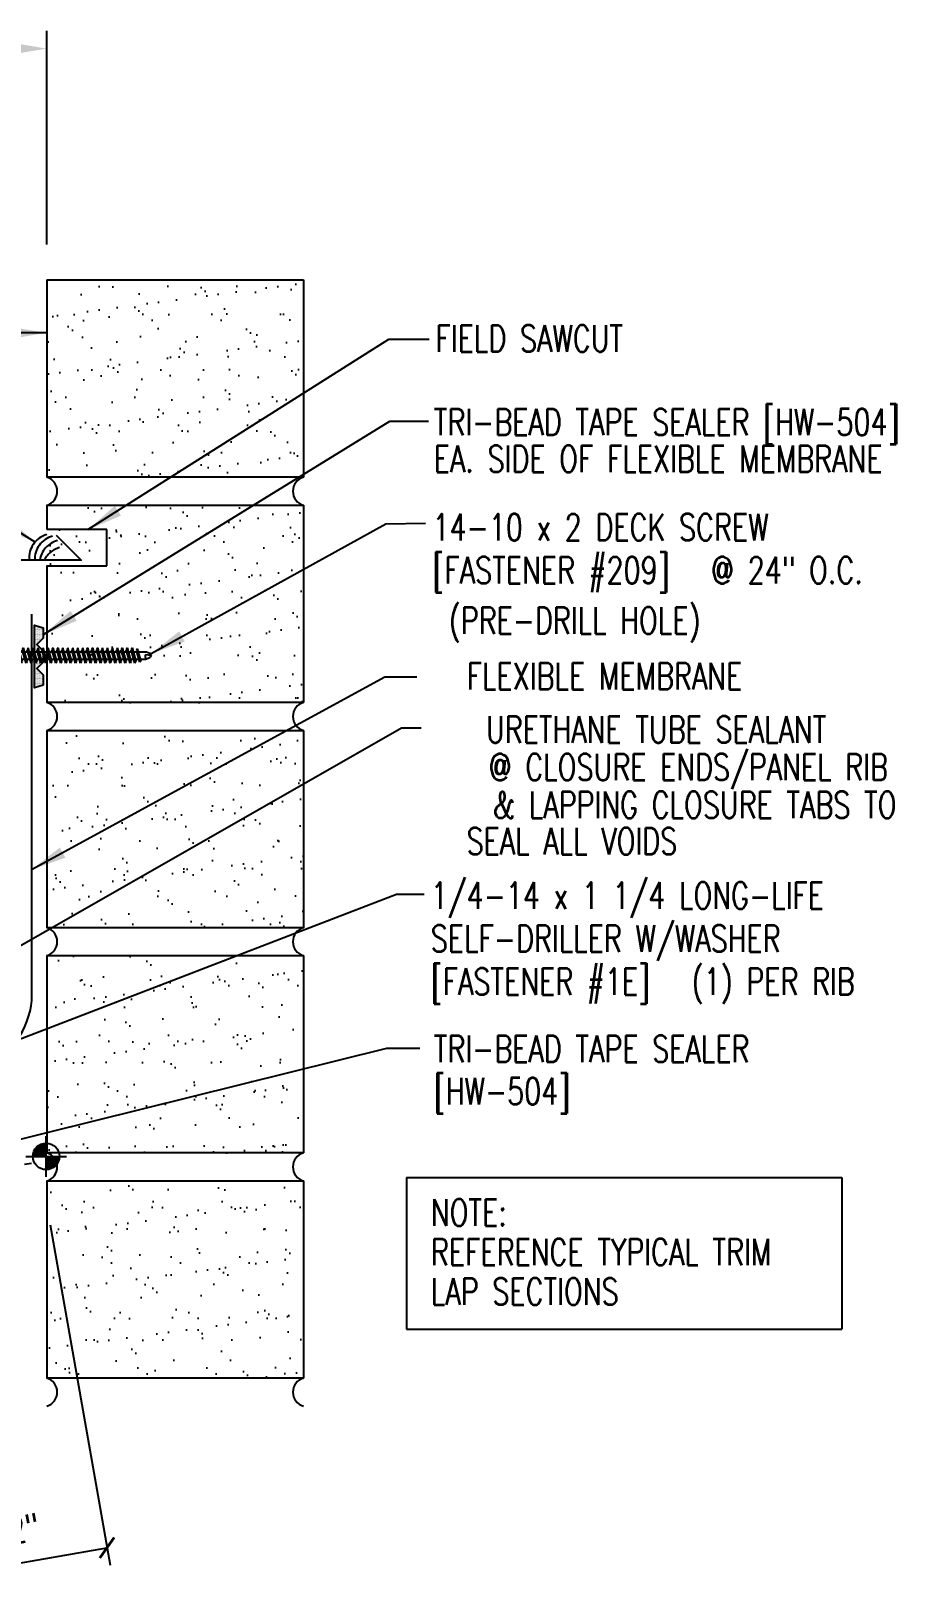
# Model space of a CAD drawing. Header units: inches. Extents: x 9 to 41.3, y 11.1 to 35.
# Drawn here: x 29.06 to 41.29, y 12.78 to 34.6 of the extents above; entities that cross this region are included whole.
import ezdxf
from ezdxf.enums import TextEntityAlignment as Align

# ---------------------------------------------------------------- set-up
doc = ezdxf.new("R2010")
doc.units = ezdxf.units.IN
doc.header["$MEASUREMENT"] = 0
doc.linetypes.add('CENTER2', pattern=[1.125, 0.75, -0.125, 0.125, -0.125])
doc.linetypes.add('DOT', pattern=[0.25, 0, -0.25])
for name, color, linetype in [('DIM', 2, 'Continuous'), ('FASTENER', 9, 'Continuous'), ('MEMBRANE', 7, 'Continuous'), ('SEALANT', 253, 'CENTER2'), ('SECTION', 11, 'Continuous'), ('TAPE', 8, 'Continuous'), ('TEXT', 2, 'Continuous'), ('TRIM', 6, 'Continuous'), ('WALL', 9, 'Continuous')]:
    doc.layers.add(name, color=color, linetype=linetype)
doc.styles.add('ROMANS', font='ROMANS.SHX', dxfattribs={"width": 0.75})
doc.styles.add('TEXT', font='SIMPLEX', dxfattribs={"width": 0.75, "height": 6})
doc.styles.add('TEXT1', font='ROMANS.shx', dxfattribs={"width": 0.75, "height": 0.375})
doc.dimstyles.new('DETAIL$7', dxfattribs={"dimscale": 4, "dimtxt": 6, "dimasz": 0.125, "dimexe": 0.0625, "dimexo": 0.125, "dimgap": 0.0625, "dimtad": 1, "dimdec": 5, "dimzin": 3, "dimdsep": 46, "dimlunit": 4, "dimtxsty": 'TEXT', "dimblk": 'ARCHTICK', "dimcen": 0.0625, "dimclrd": 7, "dimclre": 7, "dimclrt": 2, "dimadec": 0, "dimazin": 0, "dimtfac": 0.666667, "dimtdec": 5, "dimtmove": 0, "dimatfit": 3, "dimfxl": 0, "dimfrac": 2, "dimtolj": 1, "dimtzin": 3, "dimarcsym": 0})

# ---------------------------------------------------------------- blocks, each defined once
blk = doc.blocks.new('*X2')
at = {"color": 0}
for p, q in [((-0.434, 0.135), (-0.434, 0.135)), ((-0.434, 0.123), (-0.434, 0.123)), ((-0.422, 0.141), (-0.422, 0.141)), ((-0.422, 0.129), (-0.422, 0.129)), ((-0.422, 0.117), (-0.422, 0.117)), ((-0.422, 0.105), (-0.422, 0.105)), ((-0.422, 0.094), (-0.422, 0.094)), ((-0.422, 0.082), (-0.422, 0.082)), ((-0.41, 0.135), (-0.41, 0.135)), ((-0.41, 0.123), (-0.41, 0.123)), ((-0.41, 0.111), (-0.41, 0.111)), ((-0.41, 0.1), (-0.41, 0.1)), ((-0.41, 0.088), (-0.41, 0.088)), ((-0.41, 0.076), (-0.41, 0.076)), ((-0.41, 0.064), (-0.41, 0.064)), ((-0.41, 0.053), (-0.41, 0.053)), ((-0.41, 0.041), (-0.41, 0.041)), ((-0.398, 0.141), (-0.398, 0.141)), ((-0.398, 0.129), (-0.398, 0.129)), ((-0.398, 0.117), (-0.398, 0.117)), ((-0.398, 0.105), (-0.398, 0.105)), ((-0.398, 0.094), (-0.398, 0.094)), ((-0.398, 0.082), (-0.398, 0.082)), ((-0.398, 0.07), (-0.398, 0.07)), ((-0.398, 0.059), (-0.398, 0.059)), ((-0.398, 0.047), (-0.398, 0.047)), ((-0.398, 0.035), (-0.398, 0.035)), ((-0.398, 0.023), (-0.398, 0.023)), ((-0.387, 0.135), (-0.387, 0.135)), ((-0.387, 0.123), (-0.387, 0.123)), ((-0.387, 0.111), (-0.387, 0.111)), ((-0.387, 0.1), (-0.387, 0.1)), ((-0.387, 0.088), (-0.387, 0.088)), ((-0.387, 0.076), (-0.387, 0.076)), ((-0.387, 0.064), (-0.387, 0.064)), ((-0.387, 0.053), (-0.387, 0.053)), ((-0.387, 0.041), (-0.387, 0.041)), ((-0.387, 0.029), (-0.387, 0.029)), ((-0.375, 0.141), (-0.375, 0.141)), ((-0.375, 0.129), (-0.375, 0.129)), ((-0.375, 0.117), (-0.375, 0.117)), ((-0.375, 0.105), (-0.375, 0.105)), ((-0.375, 0.094), (-0.375, 0.094)), ((-0.375, 0.082), (-0.375, 0.082)), ((-0.375, 0.07), (-0.375, 0.07)), ((-0.375, 0.059), (-0.375, 0.059)), ((-0.375, 0.047), (-0.375, 0.047)), ((-0.375, 0.035), (-0.375, 0.035)), ((-0.375, 0.023), (-0.375, 0.023)), ((-0.363, 0.135), (-0.363, 0.135)), ((-0.363, 0.123), (-0.363, 0.123)), ((-0.363, 0.111), (-0.363, 0.111)), ((-0.363, 0.1), (-0.363, 0.1)), ((-0.363, 0.088), (-0.363, 0.088)), ((-0.363, 0.076), (-0.363, 0.076)), ((-0.363, 0.064), (-0.363, 0.064)), ((-0.363, 0.053), (-0.363, 0.053)), ((-0.363, 0.041), (-0.363, 0.041)), ((-0.363, 0.029), (-0.363, 0.029)), ((-0.352, 0.141), (-0.352, 0.141)), ((-0.352, 0.129), (-0.352, 0.129)), ((-0.352, 0.117), (-0.352, 0.117)), ((-0.352, 0.105), (-0.352, 0.105)), ((-0.352, 0.094), (-0.352, 0.094)), ((-0.352, 0.082), (-0.352, 0.082)), ((-0.352, 0.07), (-0.352, 0.07)), ((-0.352, 0.059), (-0.352, 0.059)), ((-0.352, 0.047), (-0.352, 0.047)), ((-0.352, 0.035), (-0.352, 0.035)), ((-0.352, 0.023), (-0.352, 0.023)), ((-0.34, 0.135), (-0.34, 0.135)), ((-0.34, 0.123), (-0.34, 0.123)), ((-0.34, 0.111), (-0.34, 0.111)), ((-0.34, 0.1), (-0.34, 0.1)), ((-0.34, 0.088), (-0.34, 0.088)), ((-0.34, 0.076), (-0.34, 0.076)), ((-0.34, 0.064), (-0.34, 0.064)), ((-0.34, 0.053), (-0.34, 0.053)), ((-0.34, 0.041), (-0.34, 0.041)), ((-0.34, 0.029), (-0.34, 0.029)), ((-0.328, 0.141), (-0.328, 0.141)), ((-0.328, 0.129), (-0.328, 0.129)), ((-0.328, 0.117), (-0.328, 0.117)), ((-0.328, 0.105), (-0.328, 0.105)), ((-0.328, 0.094), (-0.328, 0.094)), ((-0.328, 0.082), (-0.328, 0.082)), ((-0.328, 0.07), (-0.328, 0.07)), ((-0.328, 0.059), (-0.328, 0.059)), ((-0.328, 0.047), (-0.328, 0.047)), ((-0.328, 0.035), (-0.328, 0.035)), ((-0.328, 0.023), (-0.328, 0.023)), ((-0.316, 0.135), (-0.316, 0.135)), ((-0.316, 0.123), (-0.316, 0.123)), ((-0.316, 0.111), (-0.316, 0.111)), ((-0.316, 0.1), (-0.316, 0.1)), ((-0.316, 0.088), (-0.316, 0.088)), ((-0.316, 0.076), (-0.316, 0.076)), ((-0.316, 0.064), (-0.316, 0.064)), ((-0.316, 0.053), (-0.316, 0.053)), ((-0.316, 0.041), (-0.316, 0.041)), ((-0.316, 0.029), (-0.316, 0.029)), ((-0.305, 0.141), (-0.305, 0.141)), ((-0.305, 0.129), (-0.305, 0.129)), ((-0.305, 0.117), (-0.305, 0.117)), ((-0.305, 0.105), (-0.305, 0.105)), ((-0.305, 0.094), (-0.305, 0.094)), ((-0.305, 0.082), (-0.305, 0.082)), ((-0.305, 0.07), (-0.305, 0.07)), ((-0.305, 0.059), (-0.305, 0.059)), ((-0.305, 0.047), (-0.305, 0.047)), ((-0.305, 0.035), (-0.305, 0.035)), ((-0.305, 0.023), (-0.305, 0.023)), ((-0.293, 0.135), (-0.293, 0.135)), ((-0.293, 0.123), (-0.293, 0.123)), ((-0.293, 0.111), (-0.293, 0.111)), ((-0.293, 0.1), (-0.293, 0.1)), ((-0.293, 0.088), (-0.293, 0.088)), ((-0.293, 0.076), (-0.293, 0.076)), ((-0.293, 0.064), (-0.293, 0.064)), ((-0.293, 0.053), (-0.293, 0.053)), ((-0.293, 0.041), (-0.293, 0.041)), ((-0.293, 0.029), (-0.293, 0.029)), ((-0.281, 0.141), (-0.281, 0.141)), ((-0.281, 0.129), (-0.281, 0.129)), ((-0.281, 0.117), (-0.281, 0.117)), ((-0.281, 0.105), (-0.281, 0.105)), ((-0.281, 0.094), (-0.281, 0.094)), ((-0.281, 0.082), (-0.281, 0.082)), ((-0.281, 0.07), (-0.281, 0.07)), ((-0.281, 0.059), (-0.281, 0.059)), ((-0.281, 0.047), (-0.281, 0.047)), ((-0.281, 0.035), (-0.281, 0.035)), ((-0.281, 0.023), (-0.281, 0.023)), ((-0.27, 0.135), (-0.27, 0.135)), ((-0.27, 0.123), (-0.27, 0.123)), ((-0.27, 0.111), (-0.27, 0.111)), ((-0.27, 0.1), (-0.27, 0.1)), ((-0.27, 0.088), (-0.27, 0.088)), ((-0.27, 0.076), (-0.27, 0.076)), ((-0.27, 0.064), (-0.27, 0.064)), ((-0.27, 0.053), (-0.27, 0.053)), ((-0.27, 0.041), (-0.27, 0.041)), ((-0.27, 0.029), (-0.27, 0.029)), ((-0.258, 0.141), (-0.258, 0.141)), ((-0.258, 0.129), (-0.258, 0.129)), ((-0.258, 0.117), (-0.258, 0.117)), ((-0.258, 0.105), (-0.258, 0.105)), ((-0.258, 0.094), (-0.258, 0.094)), ((-0.258, 0.082), (-0.258, 0.082)), ((-0.258, 0.07), (-0.258, 0.07)), ((-0.258, 0.059), (-0.258, 0.059)), ((-0.258, 0.047), (-0.258, 0.047)), ((-0.258, 0.035), (-0.258, 0.035)), ((-0.258, 0.023), (-0.258, 0.023)), ((-0.246, 0.135), (-0.246, 0.135)), ((-0.246, 0.123), (-0.246, 0.123)), ((-0.246, 0.111), (-0.246, 0.111)), ((-0.246, 0.1), (-0.246, 0.1)), ((-0.246, 0.088), (-0.246, 0.088)), ((-0.246, 0.076), (-0.246, 0.076)), ((-0.246, 0.064), (-0.246, 0.064)), ((-0.246, 0.053), (-0.246, 0.053)), ((-0.246, 0.041), (-0.246, 0.041)), ((-0.234, 0.141), (-0.234, 0.141)), ((-0.234, 0.129), (-0.234, 0.129)), ((-0.234, 0.117), (-0.234, 0.117)), ((-0.234, 0.105), (-0.234, 0.105)), ((-0.234, 0.094), (-0.234, 0.094)), ((-0.234, 0.082), (-0.234, 0.082)), ((-0.234, 0.07), (-0.234, 0.07)), ((-0.234, 0.059), (-0.234, 0.059)), ((-0.234, 0.047), (-0.234, 0.047)), ((-0.223, 0.135), (-0.223, 0.135)), ((-0.223, 0.123), (-0.223, 0.123)), ((-0.223, 0.111), (-0.223, 0.111)), ((-0.223, 0.1), (-0.223, 0.1)), ((-0.223, 0.088), (-0.223, 0.088)), ((-0.223, 0.076), (-0.223, 0.076)), ((-0.223, 0.064), (-0.223, 0.064)), ((-0.211, 0.141), (-0.211, 0.141)), ((-0.211, 0.129), (-0.211, 0.129)), ((-0.211, 0.117), (-0.211, 0.117)), ((-0.211, 0.105), (-0.211, 0.105)), ((-0.211, 0.094), (-0.211, 0.094)), ((-0.211, 0.082), (-0.211, 0.082)), ((-0.211, 0.07), (-0.211, 0.07)), ((-0.199, 0.135), (-0.199, 0.135)), ((-0.199, 0.123), (-0.199, 0.123)), ((-0.199, 0.111), (-0.199, 0.111)), ((-0.199, 0.1), (-0.199, 0.1)), ((-0.199, 0.088), (-0.199, 0.088)), ((-0.188, 0.141), (-0.188, 0.141)), ((-0.188, 0.129), (-0.188, 0.129)), ((-0.188, 0.117), (-0.188, 0.117)), ((-0.188, 0.105), (-0.188, 0.105)), ((-0.188, 0.094), (-0.188, 0.094)), ((-0.176, 0.135), (-0.176, 0.135)), ((-0.176, 0.123), (-0.176, 0.123)), ((-0.176, 0.111), (-0.176, 0.111)), ((-0.164, 0.141), (-0.164, 0.141)), ((-0.164, 0.129), (-0.164, 0.129)), ((-0.164, 0.117), (-0.164, 0.117)), ((-0.164, 0.105), (-0.164, 0.105)), ((-0.152, 0.135), (-0.152, 0.135)), ((-0.152, 0.123), (-0.152, 0.123)), ((-0.152, 0.111), (-0.152, 0.111)), ((-0.152, 0.1), (-0.152, 0.1)), ((-0.141, 0.141), (-0.141, 0.141)), ((-0.141, 0.129), (-0.141, 0.129)), ((-0.141, 0.117), (-0.141, 0.117)), ((-0.141, 0.105), (-0.141, 0.105)), ((-0.141, 0.094), (-0.141, 0.094)), ((-0.141, 0.082), (-0.141, 0.082)), ((-0.129, 0.135), (-0.129, 0.135)), ((-0.129, 0.123), (-0.129, 0.123)), ((-0.129, 0.111), (-0.129, 0.111)), ((-0.129, 0.1), (-0.129, 0.1)), ((-0.129, 0.088), (-0.129, 0.088)), ((-0.129, 0.076), (-0.129, 0.076)), ((-0.117, 0.141), (-0.117, 0.141)), ((-0.117, 0.129), (-0.117, 0.129)), ((-0.117, 0.117), (-0.117, 0.117)), ((-0.117, 0.105), (-0.117, 0.105)), ((-0.117, 0.094), (-0.117, 0.094)), ((-0.117, 0.082), (-0.117, 0.082)), ((-0.117, 0.07), (-0.117, 0.07)), ((-0.117, 0.059), (-0.117, 0.059)), ((-0.105, 0.135), (-0.105, 0.135)), ((-0.105, 0.123), (-0.105, 0.123)), ((-0.105, 0.111), (-0.105, 0.111)), ((-0.105, 0.1), (-0.105, 0.1)), ((-0.105, 0.088), (-0.105, 0.088)), ((-0.105, 0.076), (-0.105, 0.076)), ((-0.105, 0.064), (-0.105, 0.064)), ((-0.105, 0.053), (-0.105, 0.053)), ((-0.094, 0.141), (-0.094, 0.141)), ((-0.094, 0.129), (-0.094, 0.129)), ((-0.094, 0.117), (-0.094, 0.117)), ((-0.094, 0.105), (-0.094, 0.105)), ((-0.094, 0.094), (-0.094, 0.094)), ((-0.094, 0.082), (-0.094, 0.082)), ((-0.094, 0.07), (-0.094, 0.07)), ((-0.094, 0.059), (-0.094, 0.059)), ((-0.094, 0.047), (-0.094, 0.047)), ((-0.094, 0.035), (-0.094, 0.035)), ((-0.082, 0.135), (-0.082, 0.135)), ((-0.082, 0.123), (-0.082, 0.123)), ((-0.082, 0.111), (-0.082, 0.111)), ((-0.082, 0.1), (-0.082, 0.1)), ((-0.082, 0.088), (-0.082, 0.088)), ((-0.082, 0.076), (-0.082, 0.076)), ((-0.082, 0.064), (-0.082, 0.064)), ((-0.082, 0.053), (-0.082, 0.053)), ((-0.082, 0.041), (-0.082, 0.041)), ((-0.082, 0.029), (-0.082, 0.029)), ((-0.07, 0.141), (-0.07, 0.141)), ((-0.07, 0.129), (-0.07, 0.129)), ((-0.07, 0.117), (-0.07, 0.117)), ((-0.07, 0.105), (-0.07, 0.105)), ((-0.07, 0.094), (-0.07, 0.094)), ((-0.07, 0.082), (-0.07, 0.082)), ((-0.07, 0.07), (-0.07, 0.07)), ((-0.07, 0.059), (-0.07, 0.059)), ((-0.07, 0.047), (-0.07, 0.047)), ((-0.07, 0.035), (-0.07, 0.035)), ((-0.07, 0.023), (-0.07, 0.023)), ((-0.059, 0.135), (-0.059, 0.135)), ((-0.059, 0.123), (-0.059, 0.123)), ((-0.059, 0.111), (-0.059, 0.111)), ((-0.059, 0.1), (-0.059, 0.1)), ((-0.059, 0.088), (-0.059, 0.088)), ((-0.059, 0.076), (-0.059, 0.076)), ((-0.059, 0.064), (-0.059, 0.064)), ((-0.059, 0.053), (-0.059, 0.053)), ((-0.059, 0.041), (-0.059, 0.041)), ((-0.059, 0.029), (-0.059, 0.029)), ((-0.047, 0.141), (-0.047, 0.141)), ((-0.047, 0.129), (-0.047, 0.129)), ((-0.047, 0.117), (-0.047, 0.117)), ((-0.047, 0.105), (-0.047, 0.105)), ((-0.047, 0.094), (-0.047, 0.094)), ((-0.047, 0.082), (-0.047, 0.082)), ((-0.047, 0.07), (-0.047, 0.07)), ((-0.047, 0.059), (-0.047, 0.059)), ((-0.047, 0.047), (-0.047, 0.047)), ((-0.047, 0.035), (-0.047, 0.035)), ((-0.047, 0.023), (-0.047, 0.023)), ((-0.035, 0.135), (-0.035, 0.135)), ((-0.035, 0.123), (-0.035, 0.123)), ((-0.035, 0.111), (-0.035, 0.111)), ((-0.035, 0.1), (-0.035, 0.1)), ((-0.035, 0.088), (-0.035, 0.088)), ((-0.035, 0.076), (-0.035, 0.076)), ((-0.035, 0.064), (-0.035, 0.064)), ((-0.035, 0.053), (-0.035, 0.053)), ((-0.035, 0.041), (-0.035, 0.041)), ((-0.035, 0.029), (-0.035, 0.029)), ((-0.023, 0.141), (-0.023, 0.141)), ((-0.023, 0.129), (-0.023, 0.129)), ((-0.023, 0.117), (-0.023, 0.117)), ((-0.023, 0.105), (-0.023, 0.105)), ((-0.023, 0.094), (-0.023, 0.094)), ((-0.023, 0.082), (-0.023, 0.082)), ((-0.023, 0.07), (-0.023, 0.07)), ((-0.023, 0.059), (-0.023, 0.059)), ((-0.023, 0.047), (-0.023, 0.047)), ((-0.023, 0.035), (-0.023, 0.035)), ((-0.023, 0.023), (-0.023, 0.023)), ((-0.012, 0.135), (-0.012, 0.135)), ((-0.012, 0.123), (-0.012, 0.123)), ((-0.012, 0.111), (-0.012, 0.111)), ((-0.012, 0.1), (-0.012, 0.1)), ((-0.012, 0.088), (-0.012, 0.088)), ((-0.012, 0.076), (-0.012, 0.076)), ((-0.012, 0.064), (-0.012, 0.064)), ((-0.012, 0.053), (-0.012, 0.053)), ((-0.012, 0.041), (-0.012, 0.041)), ((-0.012, 0.029), (-0.012, 0.029)), ((0, 0.141), (0, 0.141)), ((0, 0.129), (0, 0.129)), ((0, 0.117), (0, 0.117)), ((0, 0.105), (0, 0.105)), ((0, 0.094), (0, 0.094)), ((0, 0.082), (0, 0.082)), ((0, 0.07), (0, 0.07)), ((0, 0.059), (0, 0.059)), ((0, 0.047), (0, 0.047)), ((0, 0.035), (0, 0.035)), ((0, 0.023), (0, 0.023)), ((0.012, 0.135), (0.012, 0.135)), ((0.012, 0.123), (0.012, 0.123)), ((0.012, 0.111), (0.012, 0.111)), ((0.012, 0.1), (0.012, 0.1)), ((0.012, 0.088), (0.012, 0.088)), ((0.012, 0.076), (0.012, 0.076)), ((0.012, 0.064), (0.012, 0.064)), ((0.012, 0.053), (0.012, 0.053)), ((0.012, 0.041), (0.012, 0.041)), ((0.012, 0.029), (0.012, 0.029)), ((0.023, 0.141), (0.023, 0.141)), ((0.023, 0.129), (0.023, 0.129)), ((0.023, 0.117), (0.023, 0.117)), ((0.023, 0.105), (0.023, 0.105)), ((0.023, 0.094), (0.023, 0.094)), ((0.023, 0.082), (0.023, 0.082)), ((0.023, 0.07), (0.023, 0.07)), ((0.023, 0.059), (0.023, 0.059)), ((0.023, 0.047), (0.023, 0.047)), ((0.023, 0.035), (0.023, 0.035)), ((0.023, 0.023), (0.023, 0.023)), ((0.035, 0.135), (0.035, 0.135)), ((0.035, 0.123), (0.035, 0.123)), ((0.035, 0.111), (0.035, 0.111)), ((0.035, 0.1), (0.035, 0.1)), ((0.035, 0.088), (0.035, 0.088)), ((0.035, 0.076), (0.035, 0.076)), ((0.035, 0.064), (0.035, 0.064)), ((0.035, 0.053), (0.035, 0.053)), ((0.035, 0.041), (0.035, 0.041)), ((0.035, 0.029), (0.035, 0.029)), ((0.047, 0.141), (0.047, 0.141)), ((0.047, 0.129), (0.047, 0.129)), ((0.047, 0.117), (0.047, 0.117)), ((0.047, 0.105), (0.047, 0.105)), ((0.047, 0.094), (0.047, 0.094)), ((0.047, 0.082), (0.047, 0.082)), ((0.047, 0.07), (0.047, 0.07)), ((0.047, 0.059), (0.047, 0.059)), ((0.047, 0.047), (0.047, 0.047)), ((0.047, 0.035), (0.047, 0.035)), ((0.047, 0.023), (0.047, 0.023)), ((0.059, 0.135), (0.059, 0.135)), ((0.059, 0.123), (0.059, 0.123)), ((0.059, 0.111), (0.059, 0.111)), ((0.059, 0.1), (0.059, 0.1)), ((0.059, 0.088), (0.059, 0.088)), ((0.059, 0.076), (0.059, 0.076)), ((0.059, 0.064), (0.059, 0.064)), ((0.059, 0.053), (0.059, 0.053)), ((0.059, 0.041), (0.059, 0.041)), ((0.059, 0.029), (0.059, 0.029)), ((0.07, 0.141), (0.07, 0.141)), ((0.07, 0.129), (0.07, 0.129)), ((0.07, 0.117), (0.07, 0.117)), ((0.07, 0.105), (0.07, 0.105)), ((0.07, 0.094), (0.07, 0.094)), ((0.07, 0.082), (0.07, 0.082)), ((0.07, 0.07), (0.07, 0.07)), ((0.07, 0.059), (0.07, 0.059)), ((0.07, 0.047), (0.07, 0.047)), ((0.07, 0.035), (0.07, 0.035)), ((0.07, 0.023), (0.07, 0.023)), ((0.082, 0.135), (0.082, 0.135)), ((0.082, 0.123), (0.082, 0.123)), ((0.082, 0.111), (0.082, 0.111)), ((0.082, 0.1), (0.082, 0.1)), ((0.082, 0.088), (0.082, 0.088)), ((0.082, 0.076), (0.082, 0.076)), ((0.082, 0.064), (0.082, 0.064)), ((0.082, 0.053), (0.082, 0.053)), ((0.082, 0.041), (0.082, 0.041)), ((0.082, 0.029), (0.082, 0.029)), ((0.094, 0.141), (0.094, 0.141)), ((0.094, 0.129), (0.094, 0.129)), ((0.094, 0.117), (0.094, 0.117)), ((0.094, 0.105), (0.094, 0.105)), ((0.094, 0.094), (0.094, 0.094)), ((0.094, 0.082), (0.094, 0.082)), ((0.094, 0.07), (0.094, 0.07)), ((0.094, 0.059), (0.094, 0.059)), ((0.094, 0.047), (0.094, 0.047)), ((0.094, 0.035), (0.094, 0.035)), ((0.105, 0.135), (0.105, 0.135)), ((0.105, 0.123), (0.105, 0.123)), ((0.105, 0.111), (0.105, 0.111)), ((0.105, 0.1), (0.105, 0.1)), ((0.105, 0.088), (0.105, 0.088)), ((0.105, 0.076), (0.105, 0.076)), ((0.105, 0.064), (0.105, 0.064)), ((0.105, 0.053), (0.105, 0.053)), ((0.117, 0.141), (0.117, 0.141)), ((0.117, 0.129), (0.117, 0.129)), ((0.117, 0.117), (0.117, 0.117)), ((0.117, 0.105), (0.117, 0.105)), ((0.117, 0.094), (0.117, 0.094)), ((0.117, 0.082), (0.117, 0.082)), ((0.117, 0.07), (0.117, 0.07)), ((0.117, 0.059), (0.117, 0.059)), ((0.129, 0.135), (0.129, 0.135)), ((0.129, 0.123), (0.129, 0.123)), ((0.129, 0.111), (0.129, 0.111)), ((0.129, 0.1), (0.129, 0.1)), ((0.129, 0.088), (0.129, 0.088)), ((0.129, 0.076), (0.129, 0.076)), ((0.141, 0.141), (0.141, 0.141)), ((0.141, 0.129), (0.141, 0.129)), ((0.141, 0.117), (0.141, 0.117)), ((0.141, 0.105), (0.141, 0.105)), ((0.141, 0.094), (0.141, 0.094)), ((0.141, 0.082), (0.141, 0.082)), ((0.152, 0.135), (0.152, 0.135)), ((0.152, 0.123), (0.152, 0.123)), ((0.152, 0.111), (0.152, 0.111)), ((0.152, 0.1), (0.152, 0.1)), ((0.164, 0.141), (0.164, 0.141)), ((0.164, 0.129), (0.164, 0.129)), ((0.164, 0.117), (0.164, 0.117)), ((0.164, 0.105), (0.164, 0.105)), ((0.176, 0.135), (0.176, 0.135)), ((0.176, 0.123), (0.176, 0.123)), ((0.176, 0.111), (0.176, 0.111)), ((0.188, 0.141), (0.188, 0.141)), ((0.188, 0.129), (0.188, 0.129)), ((0.188, 0.117), (0.188, 0.117)), ((0.188, 0.105), (0.188, 0.105)), ((0.188, 0.094), (0.188, 0.094)), ((0.199, 0.135), (0.199, 0.135)), ((0.199, 0.123), (0.199, 0.123)), ((0.199, 0.111), (0.199, 0.111)), ((0.199, 0.1), (0.199, 0.1)), ((0.199, 0.088), (0.199, 0.088)), ((0.211, 0.141), (0.211, 0.141)), ((0.211, 0.129), (0.211, 0.129)), ((0.211, 0.117), (0.211, 0.117)), ((0.211, 0.105), (0.211, 0.105)), ((0.211, 0.094), (0.211, 0.094)), ((0.211, 0.082), (0.211, 0.082)), ((0.211, 0.07), (0.211, 0.07)), ((0.223, 0.135), (0.223, 0.135)), ((0.223, 0.123), (0.223, 0.123)), ((0.223, 0.111), (0.223, 0.111)), ((0.223, 0.1), (0.223, 0.1)), ((0.223, 0.088), (0.223, 0.088)), ((0.223, 0.076), (0.223, 0.076)), ((0.223, 0.064), (0.223, 0.064)), ((0.234, 0.141), (0.234, 0.141)), ((0.234, 0.129), (0.234, 0.129)), ((0.234, 0.117), (0.234, 0.117)), ((0.234, 0.105), (0.234, 0.105)), ((0.234, 0.094), (0.234, 0.094)), ((0.234, 0.082), (0.234, 0.082)), ((0.234, 0.07), (0.234, 0.07)), ((0.234, 0.059), (0.234, 0.059)), ((0.234, 0.047), (0.234, 0.047)), ((0.246, 0.135), (0.246, 0.135)), ((0.246, 0.123), (0.246, 0.123)), ((0.246, 0.111), (0.246, 0.111)), ((0.246, 0.1), (0.246, 0.1)), ((0.246, 0.088), (0.246, 0.088)), ((0.246, 0.076), (0.246, 0.076)), ((0.246, 0.064), (0.246, 0.064)), ((0.246, 0.053), (0.246, 0.053)), ((0.246, 0.041), (0.246, 0.041)), ((0.258, 0.141), (0.258, 0.141)), ((0.258, 0.129), (0.258, 0.129)), ((0.258, 0.117), (0.258, 0.117)), ((0.258, 0.105), (0.258, 0.105)), ((0.258, 0.094), (0.258, 0.094)), ((0.258, 0.082), (0.258, 0.082)), ((0.258, 0.07), (0.258, 0.07)), ((0.258, 0.059), (0.258, 0.059)), ((0.258, 0.047), (0.258, 0.047)), ((0.258, 0.035), (0.258, 0.035)), ((0.258, 0.023), (0.258, 0.023)), ((0.27, 0.135), (0.27, 0.135)), ((0.27, 0.123), (0.27, 0.123)), ((0.27, 0.111), (0.27, 0.111)), ((0.27, 0.1), (0.27, 0.1)), ((0.27, 0.088), (0.27, 0.088)), ((0.27, 0.076), (0.27, 0.076)), ((0.27, 0.064), (0.27, 0.064)), ((0.27, 0.053), (0.27, 0.053)), ((0.27, 0.041), (0.27, 0.041)), ((0.27, 0.029), (0.27, 0.029)), ((0.281, 0.141), (0.281, 0.141)), ((0.281, 0.129), (0.281, 0.129)), ((0.281, 0.117), (0.281, 0.117)), ((0.281, 0.105), (0.281, 0.105)), ((0.281, 0.094), (0.281, 0.094)), ((0.281, 0.082), (0.281, 0.082)), ((0.281, 0.07), (0.281, 0.07)), ((0.281, 0.059), (0.281, 0.059)), ((0.281, 0.047), (0.281, 0.047)), ((0.281, 0.035), (0.281, 0.035)), ((0.281, 0.023), (0.281, 0.023)), ((0.293, 0.135), (0.293, 0.135)), ((0.293, 0.123), (0.293, 0.123)), ((0.293, 0.111), (0.293, 0.111)), ((0.293, 0.1), (0.293, 0.1)), ((0.293, 0.088), (0.293, 0.088)), ((0.293, 0.076), (0.293, 0.076)), ((0.293, 0.064), (0.293, 0.064)), ((0.293, 0.053), (0.293, 0.053)), ((0.293, 0.041), (0.293, 0.041)), ((0.293, 0.029), (0.293, 0.029)), ((0.305, 0.141), (0.305, 0.141)), ((0.305, 0.129), (0.305, 0.129)), ((0.305, 0.117), (0.305, 0.117)), ((0.305, 0.105), (0.305, 0.105)), ((0.305, 0.094), (0.305, 0.094)), ((0.305, 0.082), (0.305, 0.082)), ((0.305, 0.07), (0.305, 0.07)), ((0.305, 0.059), (0.305, 0.059)), ((0.305, 0.047), (0.305, 0.047)), ((0.305, 0.035), (0.305, 0.035)), ((0.305, 0.023), (0.305, 0.023)), ((0.316, 0.135), (0.316, 0.135)), ((0.316, 0.123), (0.316, 0.123)), ((0.316, 0.111), (0.316, 0.111)), ((0.316, 0.1), (0.316, 0.1)), ((0.316, 0.088), (0.316, 0.088)), ((0.316, 0.076), (0.316, 0.076)), ((0.316, 0.064), (0.316, 0.064)), ((0.316, 0.053), (0.316, 0.053)), ((0.316, 0.041), (0.316, 0.041)), ((0.316, 0.029), (0.316, 0.029)), ((0.328, 0.141), (0.328, 0.141)), ((0.328, 0.129), (0.328, 0.129)), ((0.328, 0.117), (0.328, 0.117)), ((0.328, 0.105), (0.328, 0.105)), ((0.328, 0.094), (0.328, 0.094)), ((0.328, 0.082), (0.328, 0.082)), ((0.328, 0.07), (0.328, 0.07)), ((0.328, 0.059), (0.328, 0.059)), ((0.328, 0.047), (0.328, 0.047)), ((0.328, 0.035), (0.328, 0.035)), ((0.328, 0.023), (0.328, 0.023)), ((0.34, 0.135), (0.34, 0.135)), ((0.34, 0.123), (0.34, 0.123)), ((0.34, 0.111), (0.34, 0.111)), ((0.34, 0.1), (0.34, 0.1)), ((0.34, 0.088), (0.34, 0.088)), ((0.34, 0.076), (0.34, 0.076)), ((0.34, 0.064), (0.34, 0.064)), ((0.34, 0.053), (0.34, 0.053)), ((0.34, 0.041), (0.34, 0.041)), ((0.34, 0.029), (0.34, 0.029)), ((0.352, 0.141), (0.352, 0.141)), ((0.352, 0.129), (0.352, 0.129)), ((0.352, 0.117), (0.352, 0.117)), ((0.352, 0.105), (0.352, 0.105)), ((0.352, 0.094), (0.352, 0.094)), ((0.352, 0.082), (0.352, 0.082)), ((0.352, 0.07), (0.352, 0.07)), ((0.352, 0.059), (0.352, 0.059)), ((0.352, 0.047), (0.352, 0.047)), ((0.352, 0.035), (0.352, 0.035)), ((0.352, 0.023), (0.352, 0.023)), ((0.363, 0.135), (0.363, 0.135)), ((0.363, 0.123), (0.363, 0.123)), ((0.363, 0.111), (0.363, 0.111)), ((0.363, 0.1), (0.363, 0.1)), ((0.363, 0.088), (0.363, 0.088)), ((0.363, 0.076), (0.363, 0.076)), ((0.363, 0.064), (0.363, 0.064)), ((0.363, 0.053), (0.363, 0.053)), ((0.363, 0.041), (0.363, 0.041)), ((0.363, 0.029), (0.363, 0.029)), ((0.375, 0.141), (0.375, 0.141)), ((0.375, 0.129), (0.375, 0.129)), ((0.375, 0.117), (0.375, 0.117)), ((0.375, 0.105), (0.375, 0.105)), ((0.375, 0.094), (0.375, 0.094)), ((0.375, 0.082), (0.375, 0.082)), ((0.375, 0.07), (0.375, 0.07)), ((0.375, 0.059), (0.375, 0.059)), ((0.375, 0.047), (0.375, 0.047)), ((0.375, 0.035), (0.375, 0.035)), ((0.375, 0.023), (0.375, 0.023)), ((0.387, 0.135), (0.387, 0.135)), ((0.387, 0.123), (0.387, 0.123)), ((0.387, 0.111), (0.387, 0.111)), ((0.387, 0.1), (0.387, 0.1)), ((0.387, 0.088), (0.387, 0.088)), ((0.387, 0.076), (0.387, 0.076)), ((0.387, 0.064), (0.387, 0.064)), ((0.387, 0.053), (0.387, 0.053)), ((0.387, 0.041), (0.387, 0.041)), ((0.387, 0.029), (0.387, 0.029)), ((0.398, 0.141), (0.398, 0.141)), ((0.398, 0.129), (0.398, 0.129)), ((0.398, 0.117), (0.398, 0.117)), ((0.398, 0.105), (0.398, 0.105)), ((0.398, 0.094), (0.398, 0.094)), ((0.398, 0.082), (0.398, 0.082)), ((0.398, 0.07), (0.398, 0.07)), ((0.398, 0.059), (0.398, 0.059)), ((0.398, 0.047), (0.398, 0.047)), ((0.398, 0.035), (0.398, 0.035)), ((0.398, 0.023), (0.398, 0.023)), ((0.41, 0.135), (0.41, 0.135)), ((0.41, 0.123), (0.41, 0.123)), ((0.41, 0.111), (0.41, 0.111)), ((0.41, 0.1), (0.41, 0.1)), ((0.41, 0.088), (0.41, 0.088)), ((0.41, 0.076), (0.41, 0.076)), ((0.41, 0.064), (0.41, 0.064)), ((0.41, 0.053), (0.41, 0.053)), ((0.41, 0.041), (0.41, 0.041)), ((0.422, 0.141), (0.422, 0.141)), ((0.422, 0.129), (0.422, 0.129)), ((0.422, 0.117), (0.422, 0.117)), ((0.422, 0.105), (0.422, 0.105)), ((0.422, 0.094), (0.422, 0.094)), ((0.422, 0.082), (0.422, 0.082)), ((0.434, 0.135), (0.434, 0.135)), ((0.434, 0.123), (0.434, 0.123))]:
    blk.add_line(p, q, dxfattribs=at)
blk = doc.blocks.new('MB_DBTAP')
at = {"layer": 'TAPE', "color": 9}
blk.add_lwpolyline([(-0.403, 0.018), (-0.442, 0.141), (0.442, 0.141), (0.403, 0.018), (0.26, 0.018), (0.17, 0.109), (0.079, 0.018), (0, 0.018), (-0.079, 0.018), (-0.17, 0.109), (-0.26, 0.018)], close=True, dxfattribs=at)
at = {"layer": 'TAPE', "color": 251}
blk.add_blockref('*X2', (0, 0), dxfattribs=at)
blk = doc.blocks.new('_ArchTick')
at = {"color": 0, "linetype": 'ByBlock', "const_width": 0.15}
blk.add_lwpolyline([(-0.5, -0.5), (0.5, 0.5)], dxfattribs=at)
blk = doc.blocks.new('df2')
at = {"layer": 'FASTENER'}
for p, q in [((-0.228, 0.073), (-0.178, 0.126)), ((-0.228, 0.073), (-0.228, 0.056)), ((-0.228, 0.056), (-0.204, 0.037)), ((0.228, 0.056), (-0.228, 0.056)), ((-0.204, 0.037), (0.204, 0.037)), ((-0.178, 0.126), (0.178, 0.126)), ((-0.107, 0.015), (-0.032, 0.037)), ((-0.08, 0), (-0.107, 0.015)), ((-0.08, 0), (0.05, 0.037)), ((-0.051, 0.037), (-0.051, 0.031)), ((-0.051, 0.008), (-0.051, -0.039)), ((0.051, 0.037), (0.051, -0.009)), ((0.228, 0.073), (0.178, 0.126)), ((0.228, 0.056), (0.204, 0.037)), ((0.228, 0.073), (0.228, 0.056)), ((-0.107, -0.055), (0.08, -0.001)), ((-0.08, -0.07), (-0.107, -0.055)), ((-0.107, -0.125), (0.08, -0.071)), ((-0.08, -0.14), (-0.107, -0.125)), ((-0.107, -0.195), (0.08, -0.141)), ((-0.08, -0.21), (-0.107, -0.195)), ((-0.107, -0.265), (0.08, -0.211)), ((-0.08, -0.07), (0.107, -0.017)), ((-0.08, -0.14), (0.107, -0.087)), ((-0.08, -0.21), (0.107, -0.157)), ((-0.051, -0.062), (-0.051, -0.109)), ((-0.051, -0.132), (-0.051, -0.179)), ((-0.051, -0.202), (-0.051, -0.249)), ((0.051, -0.033), (0.051, -0.079)), ((0.051, -0.103), (0.051, -0.149)), ((0.051, -0.173), (0.051, -0.219)), ((0.107, -0.017), (0.08, -0.001)), ((0.107, -0.087), (0.08, -0.071)), ((0.107, -0.157), (0.08, -0.141)), ((0.107, -0.227), (0.08, -0.211)), ((-0.08, -0.28), (-0.107, -0.265)), ((-0.107, -0.335), (0.08, -0.281)), ((-0.08, -0.35), (-0.107, -0.335)), ((-0.107, -0.405), (0.08, -0.351)), ((-0.08, -0.42), (-0.107, -0.405)), ((-0.107, -0.475), (0.08, -0.421)), ((-0.08, -0.28), (0.107, -0.227)), ((-0.08, -0.35), (0.107, -0.297)), ((-0.08, -0.42), (0.107, -0.367)), ((-0.051, -0.272), (-0.051, -0.319)), ((-0.051, -0.342), (-0.051, -0.389)), ((-0.051, -0.412), (-0.051, -0.459)), ((0.051, -0.243), (0.051, -0.289)), ((0.051, -0.313), (0.051, -0.359)), ((0.051, -0.383), (0.051, -0.429)), ((0.107, -0.297), (0.08, -0.281)), ((0.107, -0.367), (0.08, -0.351)), ((0.107, -0.437), (0.08, -0.421)), ((-0.08, -0.49), (-0.107, -0.475)), ((-0.107, -0.545), (0.08, -0.491)), ((-0.08, -0.56), (-0.107, -0.545)), ((-0.107, -0.615), (0.08, -0.561)), ((-0.08, -0.63), (-0.107, -0.615)), ((-0.107, -0.685), (0.08, -0.631)), ((-0.08, -0.49), (0.107, -0.437)), ((-0.08, -0.56), (0.107, -0.507)), ((-0.08, -0.63), (0.107, -0.577)), ((-0.08, -0.7), (0.107, -0.647)), ((-0.051, -0.482), (-0.051, -0.529)), ((-0.051, -0.552), (-0.051, -0.599)), ((-0.051, -0.622), (-0.051, -0.669)), ((0.051, -0.453), (0.051, -0.499)), ((0.051, -0.523), (0.051, -0.569)), ((0.051, -0.593), (0.051, -0.639)), ((0.107, -0.507), (0.08, -0.491)), ((0.107, -0.577), (0.08, -0.561)), ((0.107, -0.647), (0.08, -0.631)), ((-0.08, -0.7), (-0.107, -0.685)), ((-0.107, -0.755), (0.08, -0.701)), ((-0.08, -0.77), (-0.107, -0.755)), ((-0.107, -0.825), (0.08, -0.771)), ((-0.08, -0.84), (-0.107, -0.825)), ((-0.107, -0.895), (0.08, -0.841)), ((-0.08, -0.77), (0.107, -0.717)), ((-0.08, -0.84), (0.107, -0.787)), ((-0.08, -0.91), (0.107, -0.857)), ((-0.051, -0.692), (-0.051, -0.739)), ((-0.051, -0.762), (-0.051, -0.809)), ((-0.051, -0.832), (-0.051, -0.879)), ((0.051, -0.663), (0.051, -0.709)), ((0.051, -0.733), (0.051, -0.779)), ((0.051, -0.803), (0.051, -0.849)), ((0.051, -0.873), (0.051, -0.919)), ((0.107, -0.717), (0.08, -0.701)), ((0.107, -0.787), (0.08, -0.771)), ((0.107, -0.857), (0.08, -0.841)), ((-0.08, -0.91), (-0.107, -0.895)), ((-0.107, -0.965), (0.08, -0.911)), ((-0.08, -0.98), (-0.107, -0.965)), ((-0.107, -1.035), (0.08, -0.981)), ((-0.08, -1.05), (-0.107, -1.035)), ((-0.107, -1.105), (0.08, -1.051)), ((-0.08, -0.98), (0.107, -0.927)), ((-0.08, -1.05), (0.107, -0.997)), ((-0.08, -1.12), (0.107, -1.067)), ((-0.051, -0.902), (-0.051, -0.949)), ((-0.051, -0.972), (-0.051, -1.019)), ((-0.051, -1.042), (-0.051, -1.089)), ((0.051, -0.943), (0.051, -0.989)), ((0.051, -1.013), (0.051, -1.059)), ((0.051, -1.083), (0.051, -1.129)), ((0.107, -0.927), (0.08, -0.911)), ((0.107, -0.997), (0.08, -0.981)), ((0.107, -1.067), (0.08, -1.051)), ((-0.08, -1.12), (-0.107, -1.105)), ((-0.107, -1.175), (0.08, -1.121)), ((-0.08, -1.19), (-0.107, -1.175)), ((-0.107, -1.245), (0.08, -1.191)), ((-0.08, -1.26), (-0.107, -1.245)), ((-0.107, -1.315), (0.08, -1.261)), ((-0.08, -1.19), (0.107, -1.137)), ((-0.08, -1.26), (0.107, -1.207)), ((-0.08, -1.33), (0.107, -1.277)), ((-0.051, -1.112), (-0.051, -1.158)), ((-0.051, -1.182), (-0.051, -1.228)), ((-0.051, -1.252), (-0.051, -1.298)), ((0.051, -1.153), (0.051, -1.199)), ((0.051, -1.223), (0.051, -1.269)), ((0.051, -1.293), (0.051, -1.339)), ((0.107, -1.137), (0.08, -1.121)), ((0.107, -1.207), (0.08, -1.191)), ((0.107, -1.277), (0.08, -1.261)), ((-0.08, -1.33), (-0.107, -1.315)), ((-0.107, -1.384), (0.08, -1.331)), ((-0.08, -1.4), (-0.107, -1.384)), ((-0.107, -1.454), (0.08, -1.401)), ((-0.08, -1.47), (-0.107, -1.454)), ((-0.107, -1.524), (0.08, -1.471)), ((-0.08, -1.54), (-0.107, -1.524)), ((-0.08, -1.4), (0.107, -1.347)), ((-0.08, -1.47), (0.107, -1.417)), ((-0.08, -1.54), (0.107, -1.487)), ((-0.051, -1.322), (-0.051, -1.368)), ((-0.051, -1.392), (-0.051, -1.438)), ((-0.051, -1.462), (-0.051, -1.508)), ((0.051, -1.363), (0.051, -1.409)), ((0.051, -1.433), (0.051, -1.479)), ((0.051, -1.503), (0.051, -1.549)), ((0.107, -1.347), (0.08, -1.331)), ((0.107, -1.417), (0.08, -1.401)), ((0.107, -1.487), (0.08, -1.471)), ((-0.107, -1.594), (0.08, -1.541)), ((-0.08, -1.61), (-0.107, -1.594)), ((-0.107, -1.664), (0.08, -1.611)), ((-0.08, -1.68), (-0.107, -1.664)), ((-0.107, -1.734), (0.08, -1.681)), ((-0.08, -1.75), (-0.107, -1.734)), ((-0.08, -1.61), (0.107, -1.557)), ((-0.08, -1.68), (0.107, -1.627)), ((-0.08, -1.75), (0.107, -1.697)), ((-0.051, -1.532), (-0.051, -1.578)), ((-0.051, -1.602), (-0.051, -1.648)), ((-0.051, -1.672), (-0.051, -1.718)), ((-0.051, -1.742), (-0.051, -1.788)), ((0.051, -1.573), (0.051, -1.619)), ((0.051, -1.643), (0.051, -1.689)), ((0.051, -1.713), (0.051, -1.759)), ((0.107, -1.557), (0.08, -1.541)), ((0.107, -1.627), (0.08, -1.611)), ((0.107, -1.697), (0.08, -1.681)), ((-0.095, -1.801), (0.068, -1.755)), ((-0.068, -1.816), (-0.095, -1.801)), ((-0.068, -1.816), (0.095, -1.77)), ((-0.051, -1.812), (-0.051, -1.885)), ((-0.051, -1.885), (-0.03, -1.942)), ((0.002, -1.964), (-0.03, -1.942)), ((0.001, -1.959), (0.007, -1.889)), ((0.002, -1.964), (0.034, -1.942)), ((0.051, -1.895), (0.034, -1.942)), ((0.051, -1.783), (0.051, -1.895)), ((0.095, -1.77), (0.068, -1.755))]:
    blk.add_line(p, q, dxfattribs=at)
for centre, radius, start, end in [((-0.019, -1.912), 0.0352, 40.9671, 146.0356), ((0.022, -1.959), 0.0211, 55.4585, 194.8454)]:
    blk.add_arc(centre, radius, start, end, dxfattribs=at)
blk = doc.blocks.new('FD-f209')
at = {"layer": 'TEXT', "style": 'TEXT1', "width": 0.75}
for s, p in [('14-10 x 2 DECK SCREW', (0.0047, -0.0408)), ('[FASTENER #209]', (0.0047, -0.1926))]:
    blk.add_text(s, height=0.09375, dxfattribs=at).set_placement(p)
blk.add_attdef('(QUANTITY)', (0.9884, -0.1926), '', height=0.0938, dxfattribs=at)
at = {"layer": 'TEXT', "style": 'TEXT1', "flags": 1}
for tag, p in [('Color', (0.0241, -0.4137)), ('Calc', (0.0241, -0.4137)), ('OPT1', (0.0241, -0.4137)), ('Opt2', (0.0241, -0.4137)), ('Opt3', (0.0241, -0.4137)), ('Description', (0.0241, -0.4137)), ('Multiple', (0.0241, -0.4137)), ('Part', (0.0241, -0.4137)), ('Spare1', (0.0241, -0.6012)), ('Spare2', (0.0241, -0.6012)), ('Spare3', (0.0241, -0.6012)), ('Spare4', (0.0241, -0.6012)), ('Spare5', (0.0241, -0.6012)), ('Spare6', (0.0241, -0.6012)), ('Spare7', (0.0241, -0.6012)), ('Spare8', (0.0241, -0.6012)), ('Spare9', (0.0241, -0.6012)), ('Spare10', (0.0241, -0.6012))]:
    blk.add_attdef(tag, p, '', height=0.0938, dxfattribs=at)
blk = doc.blocks.new('dsc-HW-504')
at = {"layer": 'TEXT', "style": 'TEXT1', "width": 0.75}
for s, p in [('TRI-BEAD TAPE SEALER', (0, 0)), ('[HW-504]', (0, -0.6))]:
    blk.add_text(s, height=0.375, dxfattribs=at).set_placement(p)
at = {"layer": 'TEXT', "style": 'TEXT1', "flags": 1}
for tag, p in [('COLOR', (0, -1.2)), ('CALC', (0, -1.2)), ('OPT1', (0, -1.2)), ('OPT2', (0, -1.2)), ('OPT3', (0, -1.2)), ('GAGE', (0, -1.2)), ('SHPLN', (0, -1.2)), ('PART', (0, -1.2)), ('DESCRIPTION', (0, -1.2)), ('MULTIPLE', (0, -1.2)), ('SPARE1', (0, -1.8)), ('SPARE2', (0, -1.8)), ('SPARE3', (0, -1.8)), ('SPARE4', (0, -1.8)), ('SPARE5', (0, -1.8)), ('SPARE6', (0, -1.8)), ('SPARE7', (0, -1.8)), ('SPARE8', (0, -1.8)), ('SPARE9', (0, -1.8)), ('SPARE10', (0, -1.8))]:
    blk.add_attdef(tag, p, '', height=0.375, dxfattribs=at)
blk = doc.blocks.new('A$C30686E82')
for p, q in [((-2.715, 0.761), (3.437, 0.761)), ((-2.715, 0.761), (-2.715, -1.379)), ((3.437, 0.761), (3.437, -1.379)), ((-2.715, -1.379), (3.437, -1.379))]:
    blk.add_line(p, q)
at = {"layer": 'TEXT', "style": 'TEXT1', "width": 0.75}
for s, p in [('NOTE:', (-2.368, 0.081)), ('REFERENCE TYPICAL TRIM', (-2.368, -0.477)), ('LAP SECTIONS', (-2.368, -1.035))]:
    blk.add_text(s, height=0.375, dxfattribs=at).set_placement(p)
blk = doc.blocks.new('wp')
at = {"layer": 'SECTION'}
for p, q in [((0, -0.0958), (0, 0.0958)), ((-0.0958, 0), (0.0958, 0))]:
    blk.add_line(p, q, dxfattribs=at)
at = {"layer": 'SECTION', "const_width": 0.0625}
for points in [[(0, 0.0312, 0.414214), (-0.0312, 0, 1)], [(0, -0.0312, 0.414214), (0.0312, 0, 1)]]:
    blk.add_lwpolyline(points, format="xyb", dxfattribs=at)
at = {"layer": 'SECTION'}
blk.add_circle((0, 0), 0.0625, dxfattribs=at)
blk = doc.blocks.new('FD-F1E')
at = {"layer": 'TEXT', "style": 'TEXT1', "width": 0.75}
for s, p in [('1/4-14 x 1 1/4 LONG-LIFE', (0.0047, -0.0408)), ('SELF-DRILLER W/WASHER', (0.0047, -0.1926)), ('[FASTENER #1E]', (0.0047, -0.3444))]:
    blk.add_text(s, height=0.09375, dxfattribs=at).set_placement(p)
blk.add_attdef('(QUANTITY)', (0.9263, -0.3444), '', height=0.0938, dxfattribs=at)

msp = doc.modelspace()

# ---------------------------------------------------------------- hatches: boundary and pattern name
at = {"layer": 'WALL'}
h = msp.add_hatch(dxfattribs=at)
h.set_pattern_fill('AR-SAND', color=256, scale=0.3125, style=0)
h.paths.add_polyline_path([(32.91362, 31.07816), (29.28862, 31.07816), (29.28862, 28.29217), (32.91362, 28.29217)])
h.paths.add_polyline_path([(32.91362, 27.898), (29.28862, 27.898), (29.28862, 25.112), (32.91362, 25.112)])
h.paths.add_polyline_path([(32.91362, 24.71783), (29.28862, 24.71783), (29.28862, 21.93184), (32.91362, 21.93184)])
h.paths.add_polyline_path([(32.91362, 21.53767), (29.28862, 21.53767), (29.28862, 18.75168), (32.91362, 18.75168)])
h.paths.add_polyline_path([(32.91362, 18.35751), (29.28862, 18.35751), (29.28862, 15.57152), (32.91362, 15.57152)])

# ---------------------------------------------------------------- linework, layer by layer
at = {"layer": 'DIM', "color": 7}
for p, q in [((29.28862, 31.57816), (29.28862, 34.59507)), ((29.33505, 17.73799), (30.18247, 12.93101)), ((27.86717, 12.77674), (30.13904, 13.17733))]:
    msp.add_line(p, q, dxfattribs=at)
at = {"layer": 'DIM', "linetype": 'DOT'}
msp.add_line((26.90591, 18.22831), (29.30368, 18.64992), dxfattribs=at)
at = {"layer": 'DIM', "color": 7}
msp.add_solid([(28.91362, 34.40757), (28.91362, 34.28257), (29.28862, 34.34507)], dxfattribs=at)
at = {"layer": 'MEMBRANE'}
msp.add_line((29.0764, 20.90353), (29.0764, 26.35822), dxfattribs=at)
msp.add_arc((27.9149, 21.01582), 1.16692, 235.236924, 354.47802, dxfattribs=at)
at = {"layer": 'SEALANT'}
for centre, end in [((29.3768, 27.15677), 185.669631), ((29.45606, 27.13564), 182.690492), ((29.52476, 27.07225), 171.897462), ((29.55647, 26.973), 151.982244)]:
    msp.add_arc(centre, 0.33737, 105.00711, end, dxfattribs=at)
at = {"layer": 'TRIM'}
msp.add_lwpolyline([(29.42165, 27.47336), (29.77521, 27.1198), (28.60709, 27.1198), (28.60709, 24.65105, 1), (28.66959, 24.65105), (28.66959, 25.0841)], format="xyb", dxfattribs=at)
at = {"layer": 'WALL'}
for p, q in [((29.28862, 31.07816), (29.28862, 28.29217)), ((29.28862, 31.07816), (32.91362, 31.07816)), ((32.91362, 31.07816), (32.91362, 28.29217)), ((32.91362, 28.29217), (29.28862, 28.29217)), ((29.28862, 27.898), (32.91362, 27.898)), ((29.28862, 27.898), (29.28862, 27.55253)), ((32.91362, 27.898), (32.91362, 25.112)), ((30.13823, 27.55253), (29.28862, 27.55253)), ((30.13823, 27.04332), (30.13823, 27.55253)), ((29.28526, 27.04332), (30.13823, 27.04332)), ((29.28862, 27.04332), (29.28862, 25.112)), ((32.91362, 25.112), (29.28862, 25.112)), ((29.28862, 24.71783), (32.91362, 24.71783)), ((29.28862, 24.71783), (29.28862, 21.93184)), ((32.91362, 24.71783), (32.91362, 21.93184)), ((32.91362, 21.93184), (29.28862, 21.93184)), ((29.28862, 21.53767), (32.91362, 21.53767)), ((29.28862, 21.53767), (29.28862, 18.75168)), ((32.91362, 21.53767), (32.91362, 18.75168)), ((32.91362, 18.75168), (29.28862, 18.75168)), ((29.28862, 18.35751), (32.91362, 18.35751)), ((29.28862, 18.35751), (29.28862, 15.57152)), ((32.91362, 18.35751), (32.91362, 15.57152)), ((32.91362, 15.57152), (29.28862, 15.57152))]:
    msp.add_line(p, q, dxfattribs=at)
for centre, start, end in [((29.23186, 28.09508), 286.066511, 73.933489), ((32.97038, 28.09508), 106.066511, 253.933489), ((29.23186, 24.91492), 286.066511, 73.933489), ((32.97038, 24.91492), 106.066511, 253.933489), ((29.23186, 21.73476), 286.066511, 73.933489), ((32.97038, 21.73476), 106.066511, 253.933489), ((29.23186, 18.5546), 286.066511, 73.933489), ((32.97038, 18.5546), 106.066511, 253.933489), ((29.23186, 15.37443), 286.066511, 73.933489), ((32.97038, 15.37443), 106.066511, 253.933489)]:
    msp.add_arc(centre, 0.2051, start, end, dxfattribs=at)

# ---------------------------------------------------------------- block references
msp.add_blockref('A$C30686E82', (37.08404, 17.64278))
at = {"layer": 'DIM', "color": 7, "xscale": 0.25, "yscale": 0.25, "zscale": 0.25, "rotation": 9.999999999999977}
msp.add_blockref('_ArchTick', (30.13905, 13.17721), dxfattribs=at)
at = {"layer": 'FASTENER', "rotation": 90}
msp.add_blockref('df2', (28.8004, 25.77636), dxfattribs=at)
at = {"layer": 'TAPE', "rotation": 89.99999999999991}
msp.add_blockref('MB_DBTAP', (29.25639, 25.76127), dxfattribs=at)
at = {"layer": 'TEXT', "xscale": 4, "yscale": 4, "zscale": 4}
for name, p, values in [('FD-f209', (34.71895, 27.56201), {'(QUANTITY)': '@ 24" O.C.'}), ('FD-F1E', (34.69485, 22.362), {'(QUANTITY)': '(1) PER RIB'})]:
    msp.add_blockref(name, p, dxfattribs=at).add_auto_attribs(values)
at = {"layer": 'TEXT'}
msp.add_blockref('dsc-HW-504', (34.75612, 20.03544), dxfattribs=at)
at = {"layer": 'TEXT', "xscale": 3, "yscale": 3, "zscale": 3}
msp.add_blockref('wp', (29.27823, 18.70315), dxfattribs=at)

# ---------------------------------------------------------------- texts
at = {"layer": 'DIM', "color": 2, "insert": (28.96313, 13.45042), "char_height": 0.375, "attachment_point": 5, "rotation": 10, "style": 'TEXT1'}
msp.add_mtext('\\A1;2"', dxfattribs=at)
at = {"layer": 'TEXT', "style": 'TEXT1', "width": 0.75}
for s, p in [('FIELD SAWCUT', (34.77999, 30.06464)), ('TRI-BEAD TAPE SEALER [HW-504]', (34.75615, 28.88484)), ('EA. SIDE OF FLEXIBLE MEMBRANE', (34.75615, 28.36498))]:
    msp.add_text(s, height=0.375, dxfattribs=at).set_placement(p)
at = {"layer": 'TEXT', "style": 'ROMANS', "width": 0.75}
msp.add_text('(PRE-DRILL HOLE)', height=0.375, dxfattribs=at).set_placement((36.74645, 26.27094), align=Align.MIDDLE_CENTER)
at = {"layer": 'TEXT', "style": 'TEXT1', "width": 0.75}
for s, p in [('FLEXIBLE MEMBRANE', (39.11396, 25.29694)), ('URETHANE TUBE SEALANT ', (40.49584, 24.543)), ('@ CLOSURE ENDS/PANEL RIB', (41.17257, 24.01353)), ('& LAPPING CLOSURE TABS TO', (41.29438, 23.47921)), ('SEAL ALL VOIDS', (38.19624, 22.96737))]:
    msp.add_text(s, height=0.375, dxfattribs=at).set_placement(p, align=Align.RIGHT)

# ---------------------------------------------------------------- leaders
for points in [[(29.28862, 30.33146), (26.93341, 30.33146), (26.60317, 30.33146)], [(29.12204, 27.37793), (25.74075, 29.45984), (25.34629, 29.45984)], [(25.47875, 19.71482), (34.30011, 24.75604), (34.57643, 24.75604)], [(25.30496, 18.97594), (34.23012, 22.40506), (34.62278, 22.40506)]]:
    msp.add_leader(points, dimstyle='DETAIL$7')
at = {"layer": 'FASTENER'}
for points in [[(29.8707, 27.55253), (34.11995, 30.24066), (34.69013, 30.24066)], [(29.0736, 22.75275), (34.06401, 25.47516), (34.51574, 25.47516)], [(25.84671, 18.18315), (34.09105, 20.23257), (34.55885, 20.23257)]]:
    msp.add_leader(points, dimstyle='DETAIL$7', dxfattribs=at)
at = {"layer": 'TEXT'}
for points in [[(29.24284, 26.07254), (34.13401, 29.08253), (34.68293, 29.08253)], [(30.76182, 25.80298), (34.0802, 27.63491), (34.64122, 27.6454)]]:
    msp.add_leader(points, dimstyle='DETAIL$7', dxfattribs=at)

doc.saveas('drawing.dxf')
